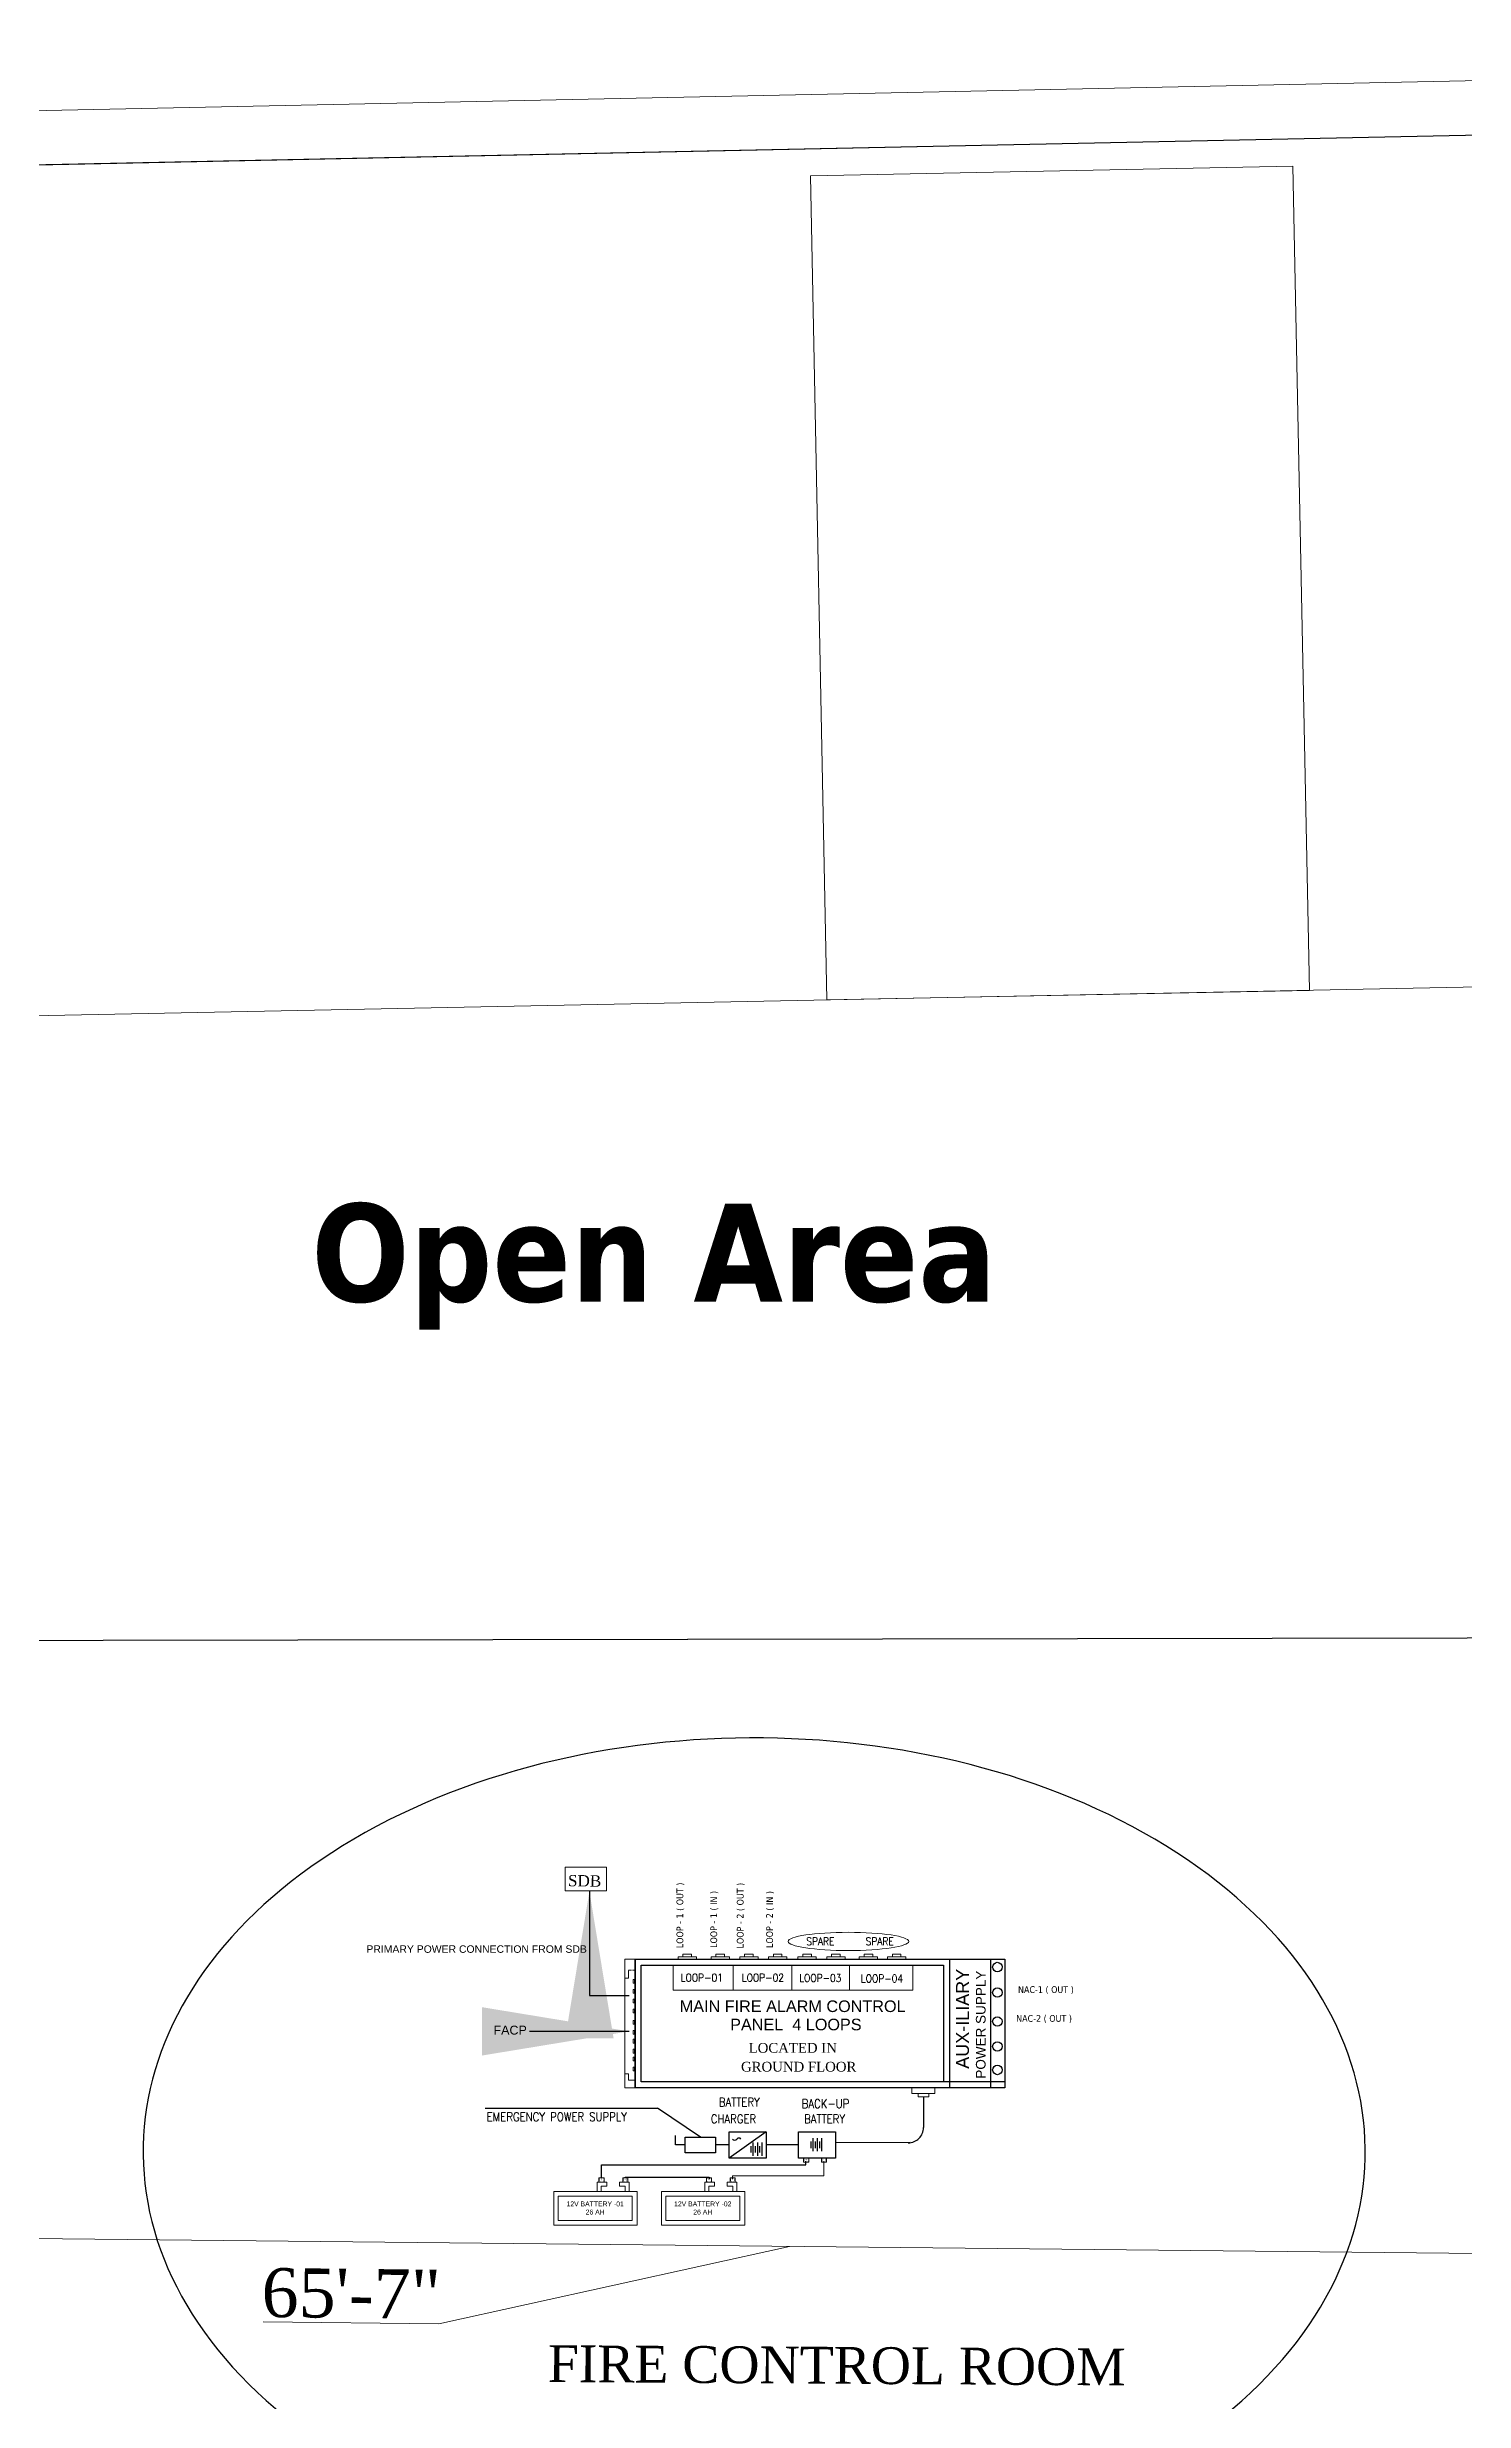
# Model space of a CAD drawing. Header units: inches. Extents: x -98933 to 1585249, y -3352739 to 192771.
# Drawn here: x 9062 to 9408, y 48938 to 49514 of the extents above; entities that cross this region are included whole.
import ezdxf
from ezdxf.enums import TextEntityAlignment as Align

# ---------------------------------------------------------------- set-up
doc = ezdxf.new("R2010")
doc.units = ezdxf.units.IN
doc.header["$MEASUREMENT"] = 0
doc.header["$PDMODE"] = 35
doc.linetypes.add('DASHED2', pattern=[0.375, 0.25, -0.125])
doc.linetypes.add('PHANTOM2', pattern=[1.25, 0.625, -0.125, 0.125, -0.125, 0.125, -0.125])
doc.layers.get('0').update_dxf_attribs({"lineweight": 0})
doc.layers.get('Defpoints').update_dxf_attribs({"lineweight": 0})
for name, color, linetype in [('-TB', 7, 'Continuous'), ('05043-XER0004$0$E-CAT7-CABL', 232, 'Continuous'), ('05043-XER0004$0$E-FIRE', 204, 'Continuous'), ('05043-XER0004$0$E-FIRE-CLNG', 204, 'Continuous'), ('05043-XER0004$0$E-FIRE-IDEN', 170, 'Continuous'), ('05043-XER0004$0$Fire Alarm', 204, 'Continuous'), ('G-DW-TTL', 7, 'Continuous')]:
    doc.layers.add(name, color=color, linetype=linetype)
for name, color, linetype, lineweight in [('05043-XER0004$0$E-FIRE-PANL', 204, 'Continuous', 20), ('AN-TEXT', 251, 'Continuous', 15), ('DIM', 7, 'Continuous', 0), ('DIM 01', 250, 'Continuous', 9), ('fire alarm line', 57, 'PHANTOM2', 18), ('FIRE DETECTION CABLE', 8, 'DASHED2', 25), ('Layer1', 134, 'Continuous', 0), ('Loop Cable', 7, 'Continuous', 0), ('Text', 7, 'Continuous', 0), ('TXT', 7, 'Continuous', 0)]:
    doc.layers.add(name, color=color, linetype=linetype, lineweight=lineweight)
doc.layers.add('BOUNDARY', color=7, linetype='Continuous', lineweight=0, true_color=0x999900)
doc.styles.add('05043-XER0004$0$Standard', font='romans.shx')
doc.styles.add('AMM', font='isocp3.shx')
doc.styles.add('ARIAL', font='times.ttf')
doc.styles.add('isop', font='isocpeur.ttf')
doc.styles.add('REG', font='times.ttf')
doc.styles.get("Standard").update_dxf_attribs({"font": 'arialbd.ttf', "height": 24})
doc.styles.add('Tahoma', font='tahoma.ttf')
doc.styles.add('working_text', font='swisscl.ttf')
doc.styles.add('ZFP', font='swiss.ttf')
doc.dimstyles.new('Dim-Pres', dxfattribs={"dimtxt": 5.5, "dimasz": 2, "dimexe": 1.5, "dimexo": 1.5, "dimgap": 1, "dimtad": 3, "dimdec": 0, "dimzin": 3, "dimdsep": 46, "dimlunit": 4, "dimtxsty": 'REG', "dimblk": 'point', "dimcen": 2, "dimclrd": 256, "dimclre": 256, "dimclrt": 7, "dimadec": 0, "dimazin": 0, "dimtfac": 0.75, "dimtdec": 0, "dimtmove": 1, "dimatfit": 3, "dimldrblk": 'point', "dimfxl": 0, "dimtolj": 1, "dimtzin": 0, "dimlwd": -1, "dimlwe": -1, "dimarcsym": 1})
doc.dimstyles.new('working_dim', dxfattribs={"dimtxt": 11, "dimasz": 3, "dimexe": 3, "dimexo": 2, "dimgap": 1, "dimtad": 3, "dimdec": 1, "dimzin": 0, "dimdsep": 46, "dimlunit": 4, "dimtxsty": 'working_text', "dimblk": 'Arrow', "dimcen": 0, "dimdle": 0.5, "dimclrd": 256, "dimclre": 256, "dimclrt": 256, "dimadec": 0, "dimazin": 0, "dimtfac": 1, "dimtdec": 1, "dimtofl": 0, "dimtmove": 0, "dimatfit": 0, "dimfxl": 3, "dimtolj": 1, "dimtzin": 0, "dimarcsym": 0})

# ---------------------------------------------------------------- blocks, each defined once
blk = doc.blocks.new('Arrow')
at = {"color": 6, "lineweight": 13, "ltscale": 0.5}
blk.add_solid([(70562.315, -3845.927), (70598.284, -3852.112), (70562.253, -3857.927)], dxfattribs=at)
at = {"layer": 'FIRE DETECTION CABLE', "color": 6, "ltscale": 100}
blk.add_line((70562.284, -3851.927), (70498.1, -3851.927), dxfattribs=at)
blk = doc.blocks.new('dot')
at = {"color": 4}
for p, q in [((-1.5, 0), (1.5, 0)), ((0, 1.5), (0, -1.5))]:
    blk.add_line(p, q, dxfattribs=at)
at = {"color": 6, "const_width": 0.5}
blk.add_lwpolyline([(-0.25, 0, 1), (0.25, 0, 1)], format="xyb", close=True, dxfattribs=at)
blk = doc.blocks.new('point')
blk.add_blockref('dot', (0, 0))
blk = doc.blocks.new('*D480')
at = {"layer": 'Defpoints', "color": 0, "ltscale": 30, "transparency": 16777216}
for p in [(9662.34, 49511.15), (9662.62, 49497.81, -1.21), (7162.14, 49445.75, -1.21)]:
    blk.add_point(p, dxfattribs=at)
at = {"layer": 'Layer1', "ltscale": 30, "transparency": 16777216}
for p, q in [((9662.42, 49507.16), (9662.31, 49512.65)), ((7163.86, 49459.13), (9660.34, 49511.1)), ((7161.94, 49455.1), (7161.83, 49460.58))]:
    blk.add_line(p, q, dxfattribs=at)
at = {"layer": 'Layer1', "ltscale": 30, "transparency": 16777216, "xscale": 2, "yscale": 2, "zscale": 2}
for p, rotation in [((9662.34, 49511.15), 1.192759207115948), ((7161.86, 49459.08), 181.192759207116)]:
    blk.add_blockref('point', p, dxfattribs=dict(at, rotation=rotation))
at = {"layer": 'Layer1', "color": 7, "ltscale": 30, "transparency": 16777216, "insert": (8411.95, 49492.22), "char_height": 12, "attachment_point": 5, "rotation": 1.19276, "style": 'REG'}
blk.add_mtext('\\A1;208\'-5"', dxfattribs=at)
blk = doc.blocks.new('*D486')
at = {"layer": 'Defpoints', "color": 0, "ltscale": 30, "transparency": 16777216}
for p in [(8850.05, 49008.73, 24.31), (9637.22, 49000.43, -1.2), (9636.91, 48971.52)]:
    blk.add_point(p, dxfattribs=at)
at = {"layer": 'Layer1', "ltscale": 30, "transparency": 16777216}
for p, q in [((8849.78, 48982.62), (8849.73, 48978.33)), ((8851.75, 48979.8), (9634.91, 48971.54)), ((9243.33, 48975.67), (9157.47, 48956.73)), ((9636.96, 48975.52), (9636.9, 48970.02)), ((9157.47, 48956.73), (9114.51, 48957.18))]:
    blk.add_line(p, q, dxfattribs=at)
at = {"layer": 'Layer1', "ltscale": 30, "transparency": 16777216, "xscale": 2, "yscale": 2, "zscale": 2}
for p, rotation in [((8849.75, 48979.83), 179.3955055689934), ((9636.91, 48971.52), 359.3955055689934)]:
    blk.add_blockref('point', p, dxfattribs=dict(at, rotation=rotation))
at = {"layer": 'Layer1', "color": 7, "ltscale": 30, "transparency": 16777216, "insert": (9136.07, 48964.08), "char_height": 12, "attachment_point": 5, "rotation": 359.39551, "style": 'REG'}
blk.add_mtext('\\A1;65\'-7"', dxfattribs=at)

msp = doc.modelspace()

# ---------------------------------------------------------------- linework, layer by layer
at = {"color": 5}
for p, q in [((9214.87, 49044.53, 1.13), (9214.87, 49038.41, 1.13)), ((9229.57, 49044.53, 1.13), (9229.57, 49038.41, 1.13)), ((9243.96, 49044.53, 1.13), (9243.96, 49038.41, 1.13)), ((9258.03, 49044.53, 1.13), (9258.03, 49038.41, 1.13)), ((9273.57, 49038.41, 1.13), (9273.57, 49044.53, 1.13)), ((9214.87, 49038.41, 1.13), (9273.57, 49038.41, 1.13))]:
    msp.add_line(p, q, dxfattribs=at)
at = {"color": 0, "elevation": 1.13, "flags": 128}
for points in [[(9229.4, 48992.93), (9251.73, 48992.93), (9251.73, 48996.54)], [(9229.4, 48992.93), (9229.4, 48992.2)], [(9229.37, 48991.42), (9229.37, 48991.42)]]:
    msp.add_lwpolyline(points, dxfattribs=at)
at = {"color": 2, "elevation": 1.13, "flags": 128}
for points in [[(9246.82, 48997.32), (9248.09, 48997.32), (9248.09, 48996.28), (9246.82, 48996.28), (9246.82, 48997.32)], [(9251.21, 48997.3), (9252.44, 48997.3), (9252.44, 48996.28), (9251.21, 48996.28), (9251.21, 48997.3)], [(9196.69, 48992.46), (9197.97, 48992.46), (9197.97, 48991.42), (9196.69, 48991.42), (9196.69, 48992.46)], [(9202.56, 48992.42), (9203.78, 48992.42), (9203.78, 48991.41), (9202.56, 48991.41), (9202.56, 48992.42)], [(9223.01, 48992.42), (9224.29, 48992.42), (9224.29, 48991.38), (9223.01, 48991.38), (9223.01, 48992.42)], [(9228.82, 48992.44), (9230.05, 48992.44), (9230.05, 48991.42), (9228.82, 48991.42), (9228.82, 48992.44)]]:
    msp.add_lwpolyline(points, close=True, dxfattribs=at)
at = {"layer": '05043-XER0004$0$E-CAT7-CABL'}
for p, q in [((9276.15, 49012.28, 1.13), (9276.15, 49004.74, 1.13)), ((9228.55, 49000.5, 1.13), (9225.28, 49000.5, 1.13)), ((9245.56, 49000.5, 1.13), (9237.64, 49000.5, 1.13)), ((9245.56, 49000.5, 1.13), (9237.64, 49000.5, 1.13)), ((9245.56, 49000.5, 1.13), (9237.64, 49000.5, 1.13)), ((9272.9, 49001.06, 1.13), (9254.65, 49001.03, 1.13))]:
    msp.add_line(p, q, dxfattribs=at)
msp.add_ellipse((9272.45, 49004.74, 1.13), major_axis=(-2.62, 2.62), ratio=1, start_param=2.356194, end_param=3.926991, dxfattribs=at)
at = {"layer": '05043-XER0004$0$E-FIRE'}
for p, q in [((9205.58, 49014.48, 1.13), (9205.58, 49046.01, 1.13)), ((9205.58, 49046.01, 1.13), (9296.1, 49046.01, 1.13)), ((9205.58, 49014.48, 1.13), (9205.58, 49046.01, 1.13)), ((9205.58, 49046.01, 1.13), (9205.58, 49014.48, 1.13)), ((9205.58, 49046.01, 1.13), (9282.57, 49046.01, 1.13)), ((9282.57, 49046.01, 1.13), (9282.57, 49014.49, 1.13)), ((9296.1, 49014.49, 1.13), (9205.58, 49014.48, 1.13)), ((9296.1, 49014.49, 1.13), (9205.58, 49014.48, 1.13)), ((9215.41, 49000.5, 1.13), (9215.41, 49002.84, 1.13)), ((9217.78, 49000.5, 1.13), (9215.41, 49000.5, 1.13)), ((9217.78, 48998.58, 1.13), (9217.78, 49002.41, 1.13)), ((9217.78, 49002.41, 1.13), (9225.28, 49002.41, 1.13)), ((9225.28, 49002.41, 1.13), (9225.28, 48998.58, 1.13)), ((9228.55, 48997.29, 1.13), (9228.55, 49003.7, 1.13)), ((9237.64, 49003.7, 1.13), (9228.55, 48997.29, 1.13)), ((9228.55, 49003.7, 1.13), (9237.64, 49003.7, 1.13)), ((9233.9, 49000.22, 1.13), (9233.9, 48998.62, 1.13)), ((9234.42, 49001.07, 1.13), (9234.42, 48997.86, 1.13)), ((9234.97, 49000.22, 1.13), (9234.97, 48998.62, 1.13)), ((9235.49, 49001.07, 1.13), (9235.49, 48997.86, 1.13)), ((9236.04, 49000.22, 1.13), (9236.04, 48998.62, 1.13)), ((9236.56, 49001.07, 1.13), (9236.56, 48997.86, 1.13)), ((9237.64, 49003.7, 1.13), (9237.64, 48997.29, 1.13)), ((9245.56, 48997.29, 1.13), (9245.56, 49003.7, 1.13)), ((9245.56, 49003.7, 1.13), (9254.65, 49003.7, 1.13)), ((9248.54, 49001.34, 1.13), (9248.54, 48999.74, 1.13)), ((9249.06, 49002.19, 1.13), (9249.06, 48998.98, 1.13)), ((9249.61, 49001.34, 1.13), (9249.61, 48999.74, 1.13)), ((9250.13, 49002.19, 1.13), (9250.13, 48998.98, 1.13)), ((9250.68, 49001.34, 1.13), (9250.68, 48999.74, 1.13)), ((9251.2, 49002.19, 1.13), (9251.2, 48998.98, 1.13)), ((9254.65, 49003.7, 1.13), (9254.65, 48997.29, 1.13)), ((9225.28, 48998.58, 1.13), (9217.78, 48998.58, 1.13)), ((9237.64, 48997.29, 1.13), (9228.55, 48997.29, 1.13)), ((9254.65, 48997.29, 1.13), (9245.56, 48997.29, 1.13))]:
    msp.add_line(p, q, dxfattribs=at)
for centre, major_axis, start_param, end_param in [((9229.95, 49002.26, 1.13), (0.429, 0.429), 2.924984, 4.928998), ((9230.97, 49001.55, 1.13), (0.452, 0.452), 6.141346, 7.995821)]:
    msp.add_ellipse(centre, major_axis=major_axis, ratio=1, start_param=start_param, end_param=end_param, dxfattribs=at)
at = {"layer": '05043-XER0004$0$E-FIRE-CLNG'}
for p, q in [((9292.55, 49046.01, 1.13), (9292.55, 49014.49, 1.13)), ((9296.1, 49046.01, 1.13), (9296.1, 49014.49, 1.13))]:
    msp.add_line(p, q, dxfattribs=at)
at = {"layer": '05043-XER0004$0$E-FIRE-CLNG', "color": 4}
for p, q in [((9207.06, 49044.53, 1.13), (9237.37, 49044.53, 1.13)), ((9237.37, 49044.53, 1.13), (9273.57, 49044.53, 1.13))]:
    msp.add_line(p, q, dxfattribs=at)
at = {"layer": '05043-XER0004$0$E-FIRE-CLNG', "color": 7}
for centre, major_axis, start_param, end_param in [((9294.25, 49044.06, 1.13), (-0.816, 0.816), 0.793168, 7.076353), ((9294.25, 49037.81, 1.13), (-0.816, 0.816), 0.793168, 7.076353), ((9294.25, 49030.75, 1.13), (0.816, 0.816), 2.366405249454923, 8.649590556634509), ((9294.25, 49024.62, 1.13), (-0.816, 0.816), 0.793168, 7.076353), ((9294.25, 49018.86, 1.13), (-0.816, 0.816), 0.793168, 7.076353)]:
    msp.add_ellipse(centre, major_axis=major_axis, ratio=1, start_param=start_param, end_param=end_param, dxfattribs=at)
at = {"layer": '05043-XER0004$0$E-FIRE-IDEN'}
for p, q in [((9168.88, 49009.52, 1.13), (9211.04, 49009.52, 1.13)), ((9221.53, 49002.41, 1.13), (9211.07, 49009.5, 1.13))]:
    msp.add_line(p, q, dxfattribs=at)
at = {"layer": '05043-XER0004$0$E-FIRE-PANL'}
for p, q in [((9216.08, 49046.57, 1.13), (9216.08, 49046.01, 1.13)), ((9220.58, 49046.57, 1.13), (9216.08, 49046.57, 1.13)), ((9217.27, 49047.21, 1.13), (9217.27, 49046.57, 1.13)), ((9219.39, 49047.21, 1.13), (9217.27, 49047.21, 1.13)), ((9217.91, 49046.01, 1.13), (9222.42, 49046.01, 1.13)), ((9219.39, 49046.57, 1.13), (9219.39, 49047.21, 1.13)), ((9220.58, 49046.01, 1.13), (9220.58, 49046.57, 1.13)), ((9224.16, 49046.57, 1.13), (9224.16, 49046.01, 1.13)), ((9228.67, 49046.57, 1.13), (9224.16, 49046.57, 1.13)), ((9224.67, 49046.01, 1.13), (9229.18, 49046.01, 1.13)), ((9225.36, 49047.21, 1.13), (9225.36, 49046.57, 1.13)), ((9227.47, 49047.21, 1.13), (9225.36, 49047.21, 1.13)), ((9227.47, 49046.57, 1.13), (9227.47, 49047.21, 1.13)), ((9228.67, 49046.01, 1.13), (9228.67, 49046.57, 1.13)), ((9231.18, 49046.57, 1.13), (9231.18, 49046.01, 1.13)), ((9235.69, 49046.57, 1.13), (9231.18, 49046.57, 1.13)), ((9232.38, 49047.21, 1.13), (9232.38, 49046.57, 1.13)), ((9234.49, 49047.21, 1.13), (9232.38, 49047.21, 1.13)), ((9232.6, 49046.01, 1.13), (9237.11, 49046.01, 1.13)), ((9234.49, 49046.57, 1.13), (9234.49, 49047.21, 1.13)), ((9235.69, 49046.01, 1.13), (9235.69, 49046.57, 1.13)), ((9238.21, 49046.57, 1.13), (9238.21, 49046.01, 1.13)), ((9242.72, 49046.57, 1.13), (9238.21, 49046.57, 1.13)), ((9238.47, 49046.01, 1.13), (9242.98, 49046.01, 1.13)), ((9239.41, 49047.21, 1.13), (9239.41, 49046.57, 1.13)), ((9241.52, 49047.21, 1.13), (9239.41, 49047.21, 1.13)), ((9241.52, 49046.57, 1.13), (9241.52, 49047.21, 1.13)), ((9242.72, 49046.01, 1.13), (9242.72, 49046.57, 1.13)), ((9245.41, 49046.57, 1.13), (9245.41, 49046.01, 1.13)), ((9249.92, 49046.57, 1.13), (9245.41, 49046.57, 1.13)), ((9246.61, 49047.21, 1.13), (9246.61, 49046.57, 1.13)), ((9248.72, 49047.21, 1.13), (9246.61, 49047.21, 1.13)), ((9248.55, 49046.01, 1.13), (9253.06, 49046.01, 1.13)), ((9248.72, 49046.57, 1.13), (9248.72, 49047.21, 1.13)), ((9249.92, 49046.01, 1.13), (9249.92, 49046.57, 1.13)), ((9252.48, 49046.57, 1.13), (9252.48, 49046.01, 1.13)), ((9256.98, 49046.57, 1.13), (9252.48, 49046.57, 1.13)), ((9253.67, 49047.21, 1.13), (9253.67, 49046.57, 1.13)), ((9255.79, 49047.21, 1.13), (9253.67, 49047.21, 1.13)), ((9255.79, 49046.57, 1.13), (9255.79, 49047.21, 1.13)), ((9255.97, 49046.01, 1.13), (9260.48, 49046.01, 1.13)), ((9256.98, 49046.01, 1.13), (9256.98, 49046.57, 1.13)), ((9260.42, 49046.57, 1.13), (9260.42, 49046.01, 1.13)), ((9264.93, 49046.57, 1.13), (9260.42, 49046.57, 1.13)), ((9261.62, 49047.21, 1.13), (9261.62, 49046.57, 1.13)), ((9263.73, 49047.21, 1.13), (9261.62, 49047.21, 1.13)), ((9262.26, 49046.01, 1.13), (9266.76, 49046.01, 1.13)), ((9263.73, 49046.57, 1.13), (9263.73, 49047.21, 1.13)), ((9264, 49046.01, 1.13), (9268.51, 49046.01, 1.13)), ((9264.93, 49046.57, 1.13), (9264.93, 49046.01, 1.13)), ((9267.34, 49046.57, 1.13), (9267.34, 49046.01, 1.13)), ((9271.85, 49046.57, 1.13), (9267.34, 49046.57, 1.13)), ((9268.54, 49047.21, 1.13), (9268.54, 49046.57, 1.13)), ((9270.65, 49047.21, 1.13), (9268.54, 49047.21, 1.13)), ((9270.65, 49046.57, 1.13), (9270.65, 49047.21, 1.13)), ((9271.85, 49046.01, 1.13), (9271.85, 49046.57, 1.13)), ((9290.85, 49046.01, 1.13), (9295.36, 49046.01, 1.13)), ((9273.34, 49013.08, 1.13), (9273.34, 49014.47, 1.13)), ((9278.97, 49013.08, 1.13), (9273.34, 49013.08, 1.13)), ((9274.83, 49012.28, 1.13), (9274.83, 49013.08, 1.13)), ((9274.83, 49013.08, 1.13), (9277.47, 49013.08, 1.13)), ((9277.47, 49012.28, 1.13), (9274.83, 49012.28, 1.13)), ((9277.47, 49013.08, 1.13), (9277.47, 49012.28, 1.13)), ((9278.97, 49014.47, 1.13), (9278.97, 49013.08, 1.13))]:
    msp.add_line(p, q, dxfattribs=at)
at = {"layer": '05043-XER0004$0$Fire Alarm', "lineweight": 5}
for p, q in [((9203.03, 49046.01, 1.13), (9203.03, 49014.48, 1.13)), ((9205.58, 49046.01, 1.13), (9203.03, 49046.01, 1.13)), ((9205.58, 49014.48, 1.13), (9205.58, 49046.01, 1.13)), ((9205.58, 49046.01, 1.13), (9205.58, 49014.48, 1.13)), ((9205.58, 49014.48, 1.13), (9205.58, 49046.01, 1.13)), ((9205.58, 49046.01, 1.13), (9296.1, 49046.01, 1.13)), ((9203.03, 49014.48, 1.13), (9205.58, 49014.48, 1.13)), ((9296.1, 49014.49, 1.13), (9205.58, 49014.48, 1.13)), ((9283.91, 49014.48, 1.13), (9282.82, 49014.48, 1.13))]:
    msp.add_line(p, q, dxfattribs=at)
at = {"layer": '05043-XER0004$0$Fire Alarm', "color": 3, "lineweight": 5}
for p, q in [((9205.11, 49040.09, 1.13), (9205.11, 49041, 1.13)), ((9205.11, 49041, 1.13), (9205.37, 49041, 1.13)), ((9205.37, 49040.09, 1.13), (9205.11, 49040.09, 1.13)), ((9205.37, 49041, 1.13), (9205.37, 49040.09, 1.13)), ((9205.11, 49037.65, 1.13), (9205.11, 49038.56, 1.13)), ((9205.11, 49038.56, 1.13), (9205.37, 49038.56, 1.13)), ((9205.37, 49037.65, 1.13), (9205.11, 49037.65, 1.13)), ((9205.11, 49035.26, 1.13), (9205.11, 49036.17, 1.13)), ((9205.11, 49036.17, 1.13), (9205.37, 49036.17, 1.13)), ((9205.37, 49035.26, 1.13), (9205.11, 49035.26, 1.13)), ((9205.11, 49032.82, 1.13), (9205.11, 49033.73, 1.13)), ((9205.11, 49033.73, 1.13), (9205.37, 49033.73, 1.13)), ((9205.37, 49038.56, 1.13), (9205.37, 49037.65, 1.13)), ((9205.37, 49036.17, 1.13), (9205.37, 49035.26, 1.13)), ((9205.37, 49033.73, 1.13), (9205.37, 49032.82, 1.13)), ((9205.37, 49032.82, 1.13), (9205.11, 49032.82, 1.13)), ((9205.11, 49030.07, 1.13), (9205.11, 49030.98, 1.13)), ((9205.11, 49030.98, 1.13), (9205.37, 49030.98, 1.13)), ((9205.37, 49030.07, 1.13), (9205.11, 49030.07, 1.13)), ((9205.11, 49027.63, 1.13), (9205.11, 49028.54, 1.13)), ((9205.11, 49028.54, 1.13), (9205.37, 49028.54, 1.13)), ((9205.37, 49027.63, 1.13), (9205.11, 49027.63, 1.13)), ((9205.37, 49030.98, 1.13), (9205.37, 49030.07, 1.13)), ((9205.37, 49028.54, 1.13), (9205.37, 49027.63, 1.13)), ((9205.11, 49025.45, 1.13), (9205.11, 49026.36, 1.13)), ((9205.11, 49026.36, 1.13), (9205.37, 49026.36, 1.13)), ((9205.37, 49025.45, 1.13), (9205.11, 49025.45, 1.13)), ((9205.11, 49023.01, 1.13), (9205.11, 49023.92, 1.13)), ((9205.11, 49023.92, 1.13), (9205.37, 49023.92, 1.13)), ((9205.37, 49023.01, 1.13), (9205.11, 49023.01, 1.13)), ((9205.11, 49021.07, 1.13), (9205.11, 49021.98, 1.13)), ((9205.11, 49021.98, 1.13), (9205.37, 49021.98, 1.13)), ((9205.37, 49026.36, 1.13), (9205.37, 49025.45, 1.13)), ((9205.37, 49023.92, 1.13), (9205.37, 49023.01, 1.13)), ((9205.37, 49021.98, 1.13), (9205.37, 49021.07, 1.13)), ((9205.37, 49021.07, 1.13), (9205.11, 49021.07, 1.13)), ((9205.11, 49018.64, 1.13), (9205.11, 49019.55, 1.13)), ((9205.11, 49019.55, 1.13), (9205.37, 49019.55, 1.13)), ((9205.37, 49018.64, 1.13), (9205.11, 49018.64, 1.13)), ((9205.37, 49019.55, 1.13), (9205.37, 49018.64, 1.13))]:
    msp.add_line(p, q, dxfattribs=at)
at = {"layer": '05043-XER0004$0$Fire Alarm', "lineweight": 30}
for p, q in [((9207.06, 49015.96, 1.13), (9207.06, 49044.53, 1.13)), ((9207.06, 49044.53, 1.13), (9281.09, 49044.53, 1.13)), ((9281.09, 49044.53, 1.13), (9281.09, 49015.96, 1.13)), ((9296.1, 49015.96, 1.13), (9207.06, 49015.96, 1.13))]:
    msp.add_line(p, q, dxfattribs=at)
at = {"layer": 'BOUNDARY', "color": 8, "lineweight": 25, "ltscale": 20}
msp.add_ellipse((9234.71, 48998.89), major_axis=(-149.6, 0), ratio=0.676878, start_param=2.397407, end_param=8.407157, dxfattribs=at)
at = {"layer": 'DIM', "color": 1, "lineweight": 25, "elevation": 1.13, "flags": 128}
for points in [[(9197.33, 48992.46), (9197.33, 48995.66), (9247.36, 48995.66), (9247.36, 48996.54)], [(9203.13, 48992.42), (9203.13, 48992.64), (9223.65, 48992.64)], [(9203.13, 48991.42), (9203.13, 48991.42)], [(9223.65, 48992.64), (9223.65, 48992.2)]]:
    msp.add_lwpolyline(points, dxfattribs=at)
at = {"layer": 'DIM', "color": 3, "elevation": 1.13}
for points in [[(9185.69, 48989.1), (9206.06, 48989.1), (9206.06, 48980.87), (9185.69, 48980.87)], [(9186.7, 48987.94), (9204.84, 48987.94), (9204.84, 48981.97), (9186.7, 48981.97)], [(9212.03, 48989.1), (9232.4, 48989.1), (9232.4, 48980.87), (9212.03, 48980.87)], [(9213.04, 48987.94), (9231.18, 48987.94), (9231.18, 48981.97), (9213.04, 48981.97)]]:
    msp.add_lwpolyline(points, close=True, dxfattribs=at)
for points in [[(9196.28, 48989.1), (9196.28, 48991.42), (9198.67, 48991.42), (9198.67, 48990.43), (9197.26, 48990.43), (9197.26, 48989.1)], [(9204.11, 48989.1), (9204.11, 48991.42), (9201.72, 48991.42), (9201.72, 48990.43), (9203.12, 48990.43), (9203.12, 48989.1)], [(9222.62, 48989.1), (9222.62, 48991.42), (9225.02, 48991.42), (9225.02, 48990.43), (9223.61, 48990.43), (9223.61, 48989.1)], [(9230.45, 48989.1), (9230.45, 48991.42), (9228.06, 48991.42), (9228.06, 48990.43), (9229.47, 48990.43), (9229.47, 48989.1)]]:
    msp.add_lwpolyline(points, dxfattribs=at)
at = {"layer": 'DIM 01', "color": 0, "elevation": 1.13}
msp.add_lwpolyline([(9188.47, 49068.51), (9198.52, 49068.51), (9198.52, 49062.74), (9188.47, 49062.74)], close=True, dxfattribs=at)
at = {"layer": 'fire alarm line', "color": 7}
for p, q in [((9203.92, 49041.34, 1.13), (9203.03, 49041.34, 1.13)), ((9203.92, 49043.32, 1.13), (9205.58, 49043.32, 1.13)), ((9203.92, 49041.34, 1.13), (9203.92, 49043.32, 1.13)), ((9205.58, 49043.32, 1.13), (9205.58, 49016.36, 1.13)), ((9203.92, 49017.93, 1.13), (9203.03, 49017.93, 1.13)), ((9203.92, 49016.36, 1.13), (9203.92, 49017.93, 1.13)), ((9205.58, 49016.36, 1.13), (9203.92, 49016.36, 1.13))]:
    msp.add_line(p, q, dxfattribs=at)
at = {"layer": 'Layer1', "color": 5, "lineweight": 30, "ltscale": 30}
msp.add_line((9662.62, 49497.81, -2.42), (7162.14, 49445.75, -2.42), dxfattribs=at)
at = {"layer": 'Layer1', "ltscale": 30}
msp.add_line((8871.01, 49273.18, -2.42), (9652.44, 49288.82, -2.42), dxfattribs=at)
at = {"layer": 'Layer1', "color": 1, "ltscale": 30, "elevation": -1.21}
msp.add_lwpolyline([(7162.14, 49445.75), (9662.62, 49497.81), (9653.78, 49140.68)], dxfattribs=at)
at = {"layer": 'Layer1', "ltscale": 30, "elevation": -1.21}
msp.add_lwpolyline([(9248.46, 49482.59), (9252.51, 49280.83), (9370.66, 49283.17), (9366.61, 49484.96), (9248.46, 49482.59)], dxfattribs=at)
at = {"layer": 'Layer1', "color": 1, "lineweight": 30, "ltscale": 30, "elevation": 0.7}
msp.add_lwpolyline([(8884.38, 49123.73), (9552.38, 49124.87)], dxfattribs=at)
at = {"layer": 'Loop Cable', "color": 6, "ltscale": 30}
msp.add_ellipse((9257.77, 49050.33, 1.13), major_axis=(14.77, 0), ratio=0.151179, dxfattribs=at)

# ---------------------------------------------------------------- texts
at = {"layer": '-TB', "style": 'Tahoma'}
for s, p in [('LOOP - 1 ( OUT )', (9216.63, 49056.7, 1.13)), ('LOOP - 1 ( IN )', (9224.93, 49055.72, 1.13)), ('LOOP - 2 ( OUT )', (9231.4, 49056.65, 1.13)), ('LOOP - 2 ( IN )', (9238.59, 49055.69, 1.13))]:
    msp.add_text(s, height=1.6558, rotation=90, dxfattribs=at).set_placement(p, align=Align.MIDDLE)
at = {"layer": '-TB', "color": 3, "style": 'Tahoma'}
msp.add_text('NAC-1 ( OUT )', height=1.6558, dxfattribs=at).set_placement((9306.13, 49038.43, 1.13), align=Align.MIDDLE)
at = {"layer": '-TB', "color": 40, "true_color": 0xf8d731, "style": 'Tahoma'}
msp.add_text('NAC-2 ( OUT )', height=1.6558, dxfattribs=at).set_placement((9305.68, 49031.36, 1.13), align=Align.MIDDLE)
at = {"style": 'ARIAL', "oblique": 0, "width": 1}
msp.add_text('FIRE CONTROL ROOM', height=9.0146, rotation=359.66083, dxfattribs=at).set_placement((9184.18, 48942.46, 7.33))
at = {"layer": '05043-XER0004$0$E-FIRE-IDEN', "color": 5, "lineweight": 5, "style": '05043-XER0004$0$Standard', "width": 0.85}
for s, p in [('SPARE', (9250.91, 49050.35, 1.13)), ('SPARE', (9265.45, 49050.35, 1.13)), ('LOOP-01', (9221.89, 49041.44, 1.13)), ('LOOP-02', (9236.84, 49041.44, 1.13)), ('LOOP-03', (9250.91, 49041.37, 1.13)), ('LOOP-04', (9265.99, 49041.25, 1.13))]:
    msp.add_text(s, height=1.916, dxfattribs=at).set_placement(p, align=Align.MIDDLE)
at = {"layer": '05043-XER0004$0$E-FIRE-IDEN', "style": 'ARIAL'}
for s, p in [(' LOCATED IN', (9232.45, 49023.07, 1.13)), (' GROUND FLOOR', (9230.58, 49018.46, 1.13))]:
    msp.add_text(s, height=2.395, dxfattribs=at).set_placement(p)
at = {"layer": '05043-XER0004$0$E-FIRE-IDEN', "style": '05043-XER0004$0$Standard', "width": 0.85}
for s, height, p in [('BATTERY', 2.135, (9226.05, 49009.9, 1.13)), ('BACK-UP', 2.135, (9246.34, 49009.54, 1.13)), ('EMERGENCY POWER SUPPLY', 2.1345, (9169.2, 49006.31, 1.13)), (' CHARGER', 2.135, (9222.84, 49005.81, 1.13)), ('BATTERY ', 2.135, (9246.94, 49005.81, 1.13))]:
    msp.add_text(s, height=height, dxfattribs=at).set_placement(p)
at = {"layer": 'AN-TEXT', "lineweight": 25, "insert": (9126.29, 49231), "char_height": 24, "width": 321.0982, "attachment_point": 1, "style": 'isop'}
msp.add_mtext('{\\fTahoma|b1|i0|c0|p34;\\C7;Open Area}', dxfattribs=at)
at = {"layer": 'G-DW-TTL', "color": 7, "style": 'ZFP'}
for s, height, p in [('AUX-ILIARY', 3.154, (9285.74, 49031.39, 1.13)), ('POWER SUPPLY', 2.3654, (9290.18, 49029.95, 1.13))]:
    msp.add_text(s, height=height, rotation=90, dxfattribs=at).set_placement(p, align=Align.MIDDLE)
for s, p in [('MAIN FIRE ALARM CONTROL', (9244.13, 49034.46, 1.13)), ('PANEL  4 LOOPS ', (9245.47, 49029.99, 1.13))]:
    msp.add_text(s, height=2.8385, dxfattribs=at).set_placement(p, align=Align.MIDDLE)
at = {"layer": 'Text', "color": 0, "lineweight": 15, "ltscale": 100, "attachment_point": 2, "rotation": 359.13655, "style": 'ARIAL'}
for s, insert, char_height, width in [('{\\fTimes New Roman|b0|i0|c0|p18;SDB}', (9193.22, 49066.56, 1.13), 2.776, 263.9441), ('{\\fTimes New Roman|b0|i0|c0|p18;(+)}', (9247.47, 48997.28, 1.13), 0.6801, 64.6663), ('{\\fTimes New Roman|b0|i0|c0|p18;(-)}', (9251.81, 48997.25, 1.13), 0.6801, 64.6663), ('{\\fTimes New Roman|b0|i0|c0|p18;(+)}', (9197.35, 48992.42, 1.13), 0.6801, 64.6663), ('{\\fTimes New Roman|b0|i0|c0|p18;(-)}', (9203.15, 48992.37, 1.13), 0.6801, 64.6663), ('{\\fTimes New Roman|b0|i0|c0|p18;(+)}', (9223.66, 48992.38, 1.13), 0.6801, 64.6663), ('{\\fTimes New Roman|b0|i0|c0|p18;(-)}', (9229.42, 48992.38, 1.13), 0.6801, 64.6663)]:
    msp.add_mtext(s, dxfattribs=dict(at, insert=insert, char_height=char_height, width=width))
at = {"layer": 'Text', "color": 44, "lineweight": -3, "insert": (9139.77, 49049.37, 1.13), "char_height": 1.8251, "width": 154.9203, "attachment_point": 1}
msp.add_mtext('{\\fArial|b0|i0|c0|p34;\\C7;PRIMARY POWER CONNECTION FROM SDB}', dxfattribs=at)
at = {"layer": 'TXT', "attachment_point": 2, "style": 'AMM'}
for s, insert, char_height, width in [('{\\fArial|b0|i0|c0|p34;FACP}', (9174.97, 49029.71, 1.13), 2.1902, 82.1586), ('{\\fArial|b0|i0|c0|p34;12V BATTERY -01\\P26 AH}', (9195.78, 48986.66, 1.13), 1.1969, 14.732), ('{\\fArial|b0|i0|c0|p34;12V BATTERY -02 26 AH}', (9222.12, 48986.66, 1.13), 1.1969, 14.732)]:
    msp.add_mtext(s, dxfattribs=dict(at, insert=insert, char_height=char_height, width=width))

# ---------------------------------------------------------------- dimensions: what is measured, and where the dimension line sits
at = {"layer": 'Layer1', "ltscale": 30}
dim = msp.add_aligned_dim(p1=(7162.14, 49445.75, -1.21), p2=(9662.62, 49497.81, -1.21), distance=13.34, dimstyle='Dim-Pres', override={"dimtxt": 12, "dimfxl": 4, "dimfxlon": 1}, dxfattribs=at)
dim.commit()
dim.dimension.update_dxf_attribs({"geometry": '*D480', "text_midpoint": (8411.95, 49492.22)})
dim = msp.add_linear_dim(base=(9636.91, 48971.52), p1=(8850.05, 49008.73, 24.31), p2=(9637.22, 49000.43, -1.2), angle=359.39551, dimstyle='Dim-Pres', override={"dimtxt": 12, "dimfxl": 4, "dimfxlon": 1}, dxfattribs=at)
dim.commit()
dim.dimension.update_dxf_attribs({"geometry": '*D486', "text_midpoint": (9156.47, 48956.74), "dimtype": 161})

# ---------------------------------------------------------------- leaders
at = {"lineweight": 13, "ltscale": 0.5}
for points, override in [([(9194.37, 49062.6, 1.13), (9194.37, 49037.13, 1.13), (9204.07, 49037.13, 1.13)], {"dimasz": 36, "dimgap": 1, "dimtad": 0, "dimclrd": 6}), ([(9204.07, 49028.31, 1.13), (9179.7, 49028.31, 1.13)], {"dimasz": 36, "dimtad": 0, "dimclrd": 6})]:
    msp.add_leader(points, dimstyle='working_dim', override=override, dxfattribs=at)

doc.saveas('drawing.dxf')
